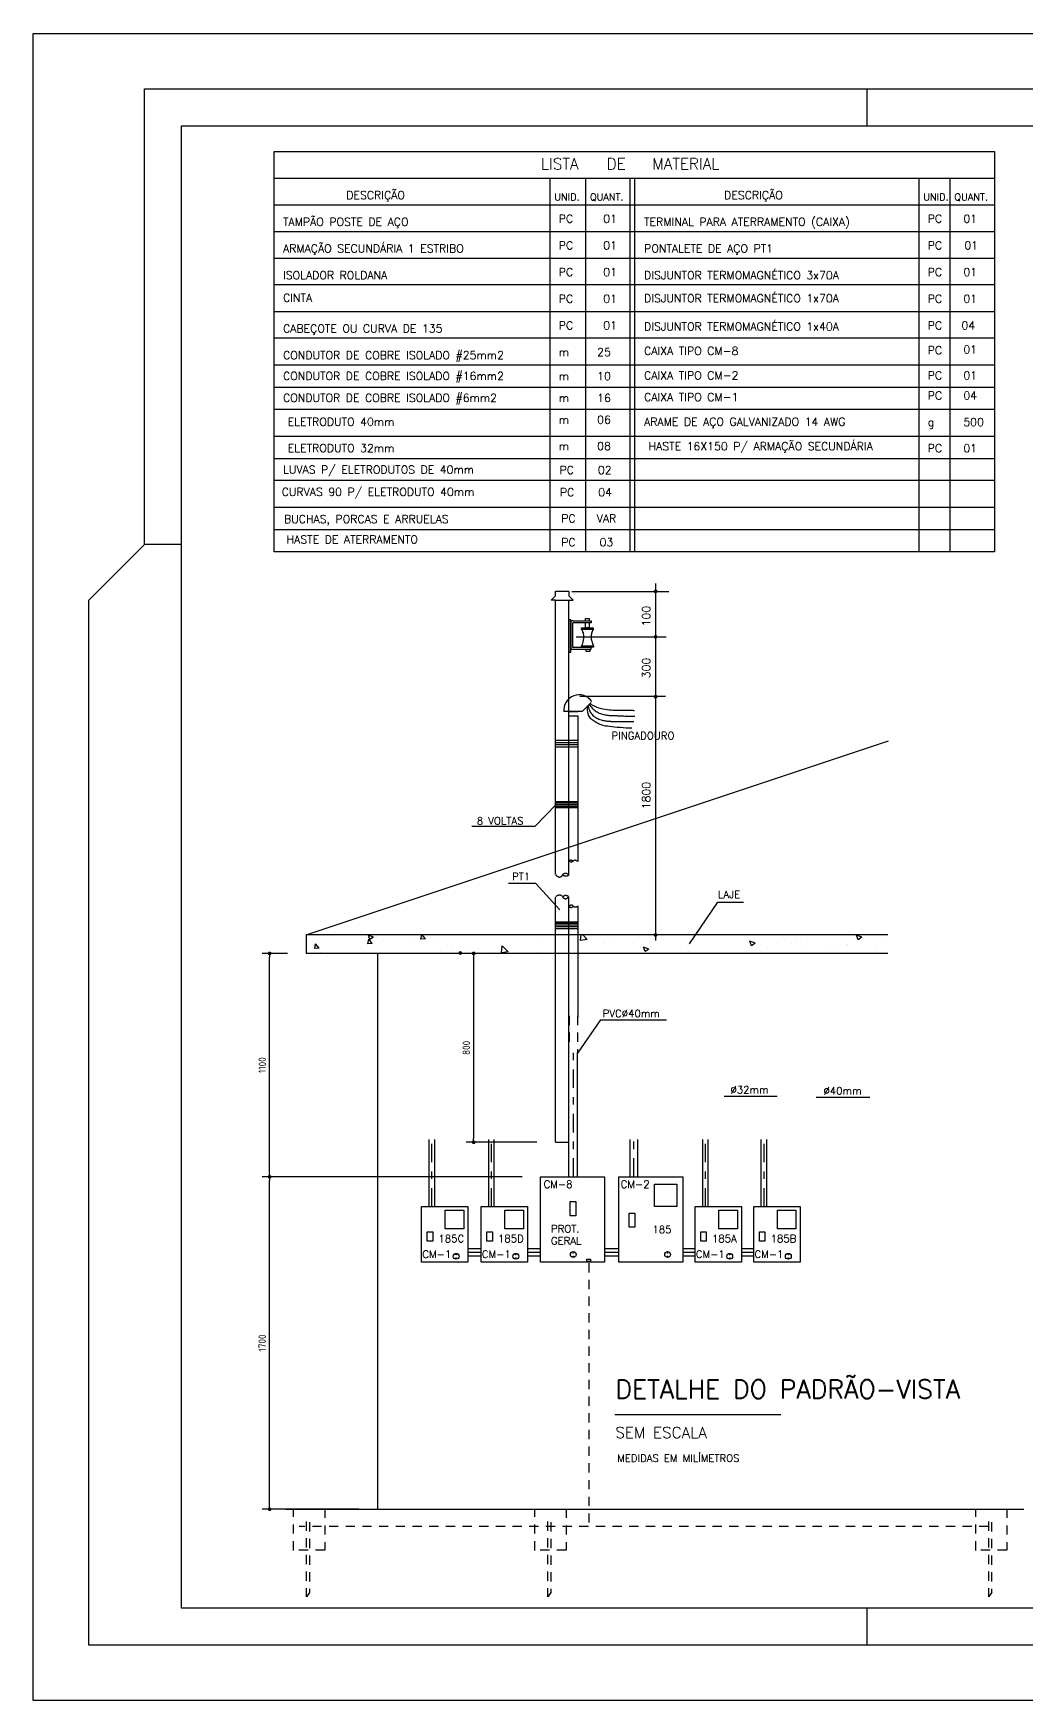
# Model space of a CAD drawing. Extents: x 35 to 221, y -13 to 45.
# Drawn here: x 94.16 to 107.56, y -13.42 to 9.08 of the extents above; entities that cross this region are included whole.
import ezdxf

# ---------------------------------------------------------------- set-up
doc = ezdxf.new("R2010")
doc.units = 0
doc.header["$LTSCALE"] = 0.5
doc.header["$MEASUREMENT"] = 0
doc.linetypes.add('DASHDOT', pattern=[1, 0.5, -0.25, 0, -0.25])
doc.linetypes.add('HIDDEN', pattern=[0.375, 0.25, -0.125])
doc.layers.get('0').update_dxf_attribs({"linetype": 'CONTINUOUS'})
doc.layers.get('DEFPOINTS').update_dxf_attribs({"linetype": 'CONTINUOUS'})
for name, color, linetype in [('FORMATO', 2, 'CONTINUOUS'), ('MEDICAO', 4, 'CONTINUOUS'), ('MEDICAO-ELETRICA', 7, 'CONTINUOUS'), ('TEXT_MEDICAO', 2, 'CONTINUOUS'), ('TITULOS', 6, 'CONTINUOUS')]:
    doc.layers.add(name, color=color, linetype=linetype)
doc.styles.add('ROMANS', font='romans.shx')
doc.styles.get("Standard").update_dxf_attribs({"font": 'ISOCP'})
doc.dimstyles.new('MEDICAO$0', dxfattribs={"dimtxt": 0.1, "dimasz": 0.05, "dimexe": 0.1, "dimexo": 0.25, "dimgap": 0.05, "dimtad": 1, "dimdec": 4, "dimlfac": 100, "dimdsep": 46, "dimtxsty": 'Standard', "dimblk1": 'DOT', "dimblk2": 'DOT', "dimsah": 1, "dimcen": 2.5, "dimclrd": 1, "dimclre": 1, "dimclrt": 2, "dimadec": 0, "dimazin": 0, "dimtfac": 1, "dimtdec": 4, "dimtmove": 0, "dimatfit": 3, "dimldrblk": 'DOT', "dimfxl": 1, "dimtvp": 1, "dimtolj": 1, "dimtzin": 0, "dimarcsym": 0})

# ---------------------------------------------------------------- blocks, each defined once
blk = doc.blocks.new('A2')
at = {"layer": 'FORMATO', "color": 1}
for p, q in [((-30.45, 21.75), (0.75, 21.75)), ((-30.45, -0.75), (-30.45, 21.75)), ((-19.2, 21), (-19.2, 20.5)), ((-28.45, 14.85), (-28.95, 14.85)), ((-19.2, 0.5), (-19.2, 0)), ((0.75, -0.75), (-30.45, -0.75))]:
    blk.add_line(p, q, dxfattribs=at)
at = {"layer": 'FORMATO'}
for p, q in [((-28.95, 21), (0, 21)), ((-28.95, 14.85), (-28.95, 21)), ((-28.95, 14.85), (-29.7, 14.1)), ((-29.7, 0), (-29.7, 14.1)), ((0, 0), (-29.7, 0))]:
    blk.add_line(p, q, dxfattribs=at)
at = {"layer": 'FORMATO', "color": 8}
for p, q in [((-28.45, 20.5), (-0.5, 20.5)), ((-28.45, 0.5), (-28.45, 20.5)), ((-0.5, 0.5), (-28.45, 0.5))]:
    blk.add_line(p, q, dxfattribs=at)
blk = doc.blocks.new('A2_50')
at = {"layer": 'FORMATO'}
blk.add_blockref('A2', (40.031, 7.719), dxfattribs=at)
blk = doc.blocks.new('CM-1-EF')
at = {"layer": 'MEDICAO'}
for points in [[(0, 0), (0, 0.3), (0.25, 0.3), (0.25, 0)], [(0.228, 0.2801), (0.228, 0.1801), (0.128, 0.1801), (0.128, 0.2801)], [(0.0305, 0.1135), (0.0305, 0.1635), (0.0605, 0.1635), (0.0605, 0.1135)]]:
    blk.add_lwpolyline(points, close=True, dxfattribs=at)
for centre, radius in [((0.1868, 0.0319), 0.0158), ((0.1867, 0.0406), 0.00145), ((0.1867, 0.0226), 0.00145)]:
    blk.add_circle(centre, radius, dxfattribs=at)
blk = doc.blocks.new('CM-2-EF')
at = {"layer": 'MEDICAO'}
for points in [[(0, 0), (0, 0.46), (0.345, 0.46), (0.345, 0)], [(0.3133, 0.4201), (0.3133, 0.3001), (0.1933, 0.3001), (0.1933, 0.4201)], [(0.0557, 0.1877), (0.0557, 0.2634), (0.0857, 0.2634), (0.0857, 0.1877)]]:
    blk.add_lwpolyline(points, close=True, dxfattribs=at)
for centre, radius in [((0.2635, 0.0403), 0.0158), ((0.2634, 0.0489), 0.00145), ((0.2634, 0.031), 0.00145)]:
    blk.add_circle(centre, radius, dxfattribs=at)
blk = doc.blocks.new('CM8-EF')
at = {"layer": 'MEDICAO'}
for points in [[(0, -0.46), (0, 0), (0.345, 0), (0.345, -0.46)], [(0.1599, -0.2099), (0.1599, -0.1341), (0.1899, -0.1341), (0.1899, -0.2099)]]:
    blk.add_lwpolyline(points, close=True, dxfattribs=at)
for centre, radius in [((0.1766, -0.4197), 0.0158), ((0.1765, -0.4111), 0.00145), ((0.1765, -0.429), 0.00145)]:
    blk.add_circle(centre, radius, dxfattribs=at)
blk = doc.blocks.new('*X51')
at = {"color": 0}
for p, q in [((3.18, 10.216), (3.18, 10.216)), ((3.321, 10.151), (3.321, 10.151)), ((3.506, 10.302), (3.576, 10.329)), ((3.506, 10.302), (3.556, 10.269)), ((3.556, 10.269), (3.576, 10.329)), ((3.7, 10.201), (3.7, 10.201)), ((3.714, 10.193), (3.714, 10.193)), ((3.821, 10.161), (3.821, 10.161)), ((3.934, 10.137), (3.934, 10.137)), ((4.248, 10.17), (4.248, 10.17)), ((4.331, 10.284), (4.331, 10.284)), ((4.404, 10.262), (4.404, 10.262)), ((4.453, 10.212), (4.453, 10.212)), ((4.582, 10.317), (4.582, 10.317)), ((4.782, 10.148), (4.782, 10.148)), ((4.944, 10.222), (5.014, 10.249)), ((4.944, 10.222), (4.993, 10.188)), ((4.966, 10.282), (4.966, 10.282)), ((4.993, 10.188), (5.014, 10.249)), ((5.958, 10.139), (5.958, 10.139)), ((6.381, 10.142), (6.451, 10.169)), ((6.381, 10.142), (6.43, 10.108)), ((6.43, 10.108), (6.451, 10.169)), ((6.492, 10.159), (6.492, 10.159)), ((6.589, 10.222), (6.589, 10.222)), ((6.84, 10.255), (6.84, 10.255)), ((6.997, 10.223), (6.997, 10.223)), ((7.212, 10.272), (7.27, 10.333)), ((7.212, 10.272), (7.301, 10.258)), ((7.219, 10.305), (7.219, 10.305)), ((7.279, 10.165), (7.279, 10.165)), ((7.301, 10.258), (7.292, 10.333)), ((7.517, 10.298), (7.517, 10.298)), ((7.862, 10.266), (7.862, 10.266)), ((8.279, 10.107), (8.357, 10.188)), ((8.368, 10.093), (8.357, 10.188)), ((8.685, 10.146), (8.685, 10.146)), ((8.848, 10.159), (8.848, 10.159)), ((9.042, 10.174), (9.042, 10.174)), ((9.098, 10.192), (9.098, 10.192)), ((9.268, 10.246), (9.268, 10.246)), ((9.395, 10.279), (9.44, 10.333)), ((9.395, 10.279), (9.455, 10.274)), ((9.455, 10.274), (9.444, 10.333)), ((9.477, 10.242), (9.477, 10.242)), ((9.556, 10.245), (9.556, 10.245)), ((10.061, 10.309), (10.061, 10.309)), ((10.095, 10.304), (10.165, 10.331)), ((10.095, 10.304), (10.145, 10.271)), ((10.108, 10.325), (10.108, 10.325)), ((10.112, 10.216), (10.16, 10.274)), ((10.112, 10.216), (10.172, 10.211)), ((10.145, 10.271), (10.165, 10.331)), ((10.172, 10.211), (10.16, 10.274)), ((10.829, 10.153), (10.878, 10.211)), ((10.829, 10.153), (10.889, 10.148)), ((10.889, 10.148), (10.878, 10.211)), ((3.841, 10.083), (3.844, 10.086)), ((3.844, 10.083), (3.844, 10.086)), ((5.579, 10.089), (5.579, 10.089)), ((5.849, 10.103), (5.849, 10.103)), ((5.979, 10.088), (5.979, 10.088)), ((7.873, 10.083), (7.888, 10.089)), ((7.886, 10.083), (7.888, 10.089)), ((8.279, 10.107), (8.368, 10.093)), ((8.523, 10.099), (8.523, 10.099)), ((10.817, 10.096), (10.817, 10.096))]:
    blk.add_line(p, q, dxfattribs=at)
blk = doc.blocks.new('_DOT')
at = {"color": 0, "linetype": 'ByBlock'}
blk.add_line((-0.5, 0), (-1, 0), dxfattribs=at)
at = {"color": 0, "linetype": 'ByBlock', "const_width": 0.5}
blk.add_lwpolyline([(-0.25, 0, 1), (0.25, 0, 1)], format="xyb", close=True, dxfattribs=at)
blk = doc.blocks.new('*D54')
at = {"layer": 'DEFPOINTS', "color": 0}
for p in [(97.345, -6.347), (101.002, -6.347), (98.8, -10.833)]:
    blk.add_point(p, dxfattribs=at)
at = {"layer": 'MEDICAO', "color": 1, "lineweight": -2}
for p, q in [((100.752, -6.347), (97.245, -6.347)), ((97.345, -10.783), (97.345, -6.397)), ((98.55, -10.833), (97.245, -10.833))]:
    blk.add_line(p, q, dxfattribs=at)
at = {"layer": 'MEDICAO', "color": 1, "lineweight": -2, "xscale": 0.05, "yscale": 0.05, "zscale": 0.05}
for p, rotation in [((97.345, -6.347), 90), ((97.345, -10.833), 270)]:
    blk.add_blockref('_DOT', p, dxfattribs=dict(at, rotation=rotation))
at = {"layer": 'MEDICAO', "color": 2, "insert": (97.245, -8.59), "char_height": 0.1, "attachment_point": 5, "rotation": 90}
blk.add_mtext('\\A1;{1700}', dxfattribs=at)
blk = doc.blocks.new('*D55')
at = {"layer": 'DEFPOINTS', "color": 0}
for p in [(97.345, -3.333), (97.837, -3.333), (101.002, -6.347)]:
    blk.add_point(p, dxfattribs=at)
at = {"layer": 'MEDICAO', "color": 1, "lineweight": -2}
for p, q in [((97.587, -3.333), (97.245, -3.333)), ((97.345, -6.297), (97.345, -3.383))]:
    blk.add_line(p, q, dxfattribs=at)
at = {"layer": 'MEDICAO', "color": 1, "lineweight": -2, "xscale": 0.05, "yscale": 0.05, "zscale": 0.05}
for p, rotation in [((97.345, -3.333), 90), ((97.345, -6.347), 270)]:
    blk.add_blockref('_DOT', p, dxfattribs=dict(at, rotation=rotation))
at = {"layer": 'MEDICAO', "color": 2, "insert": (97.245, -4.84), "char_height": 0.1, "attachment_point": 5, "rotation": 90}
blk.add_mtext('\\A1;{1100}', dxfattribs=at)
blk = doc.blocks.new('*D57')
at = {"layer": 'DEFPOINTS', "color": 0}
for p in [(101.204, -3.333), (100.099, -5.88), (101.204, -5.88)]:
    blk.add_point(p, dxfattribs=at)
at = {"layer": 'MEDICAO', "color": 1, "lineweight": -2}
for p, q in [((100.954, -3.333), (99.999, -3.333)), ((100.099, -3.383), (100.099, -5.83)), ((100.954, -5.88), (99.999, -5.88))]:
    blk.add_line(p, q, dxfattribs=at)
at = {"layer": 'MEDICAO', "color": 1, "lineweight": -2, "xscale": 0.05, "yscale": 0.05, "zscale": 0.05}
for p, rotation in [((100.099, -3.333), 90), ((100.099, -5.88), 270)]:
    blk.add_blockref('_DOT', p, dxfattribs=dict(at, rotation=rotation))
at = {"layer": 'MEDICAO', "color": 2, "insert": (99.999, -4.607), "char_height": 0.1, "attachment_point": 5, "rotation": 90}
blk.add_mtext('\\A1;{800}', dxfattribs=at)

msp = doc.modelspace()

# ---------------------------------------------------------------- linework, layer by layer
at = {"layer": 'MEDICAO', "color": 1}
for p, q in [((102.5542694, 1.6599209), (102.5542694, -3.1570524)), ((101.4232658, 1.5532649), (102.7347494, 1.5532649)), ((101.4834254, 0.9399449), (102.6986534, 0.9399449)), ((101.5315526, 0.1399769), (102.686621, 0.1399769))]:
    msp.add_line(p, q, dxfattribs=at)
at = {"layer": 'MEDICAO', "color": 2}
for p, q in [((101.1436706, 1.4340689), (101.2036706, 1.4940689)), ((101.2036706, 1.4340689), (101.1436706, 1.4340689)), ((101.2036706, 1.4940689), (101.2036706, 1.5540689)), ((101.2036706, 1.5540689), (101.3836706, 1.5540689)), ((101.2036706, 1.4340689), (101.3836706, 1.4340689)), ((101.2036706, -1.4636301), (101.2036706, 1.4340689)), ((101.3836706, 1.5540689), (101.3836706, 1.4940689)), ((101.4436706, 1.4340689), (101.3836706, 1.4940689)), ((101.3836706, 1.4340689), (101.4436706, 1.4340689)), ((101.3840102, -1.4327589), (101.3840102, 1.4340689)), ((101.4382618, 1.1538263), (101.6847868, 1.1538263)), ((101.6847868, 1.1273167), (101.4382618, 1.1273167)), ((101.6847868, 1.1538263), (101.6847868, 1.1273167)), ((101.6847868, 0.7978397), (101.4382618, 0.7978397)), ((101.4382618, 0.77133), (101.6847868, 0.77133)), ((101.6847868, 0.77133), (101.6847868, 0.7978397)), ((101.5636706, -0.0659311), (101.6836706, 0.0540689)), ((101.5636706, -0.0659311), (101.3236706, -0.0659311)), ((101.3836706, -0.0659311), (101.5036706, -0.0659311)), ((101.3836706, -0.1259311), (101.3836706, -0.0659311)), ((101.3836706, -0.1259311), (101.5036706, -0.1259311)), ((101.5036706, -0.1259311), (101.5036706, -2.0923714)), ((101.2041194, -2.2656466), (101.2041194, -1.4407725)), ((101.3834414, -2.279839), (101.3834414, -1.4336757)), ((101.2036706, -5.8803698), (101.2036706, -2.5723714)), ((101.3836706, -5.8803698), (101.3836706, -2.5723714)), ((101.5036706, -2.6923714), (101.5036706, -4.1904557)), ((101.5022584, -6.3470863), (101.5022584, -4.6694603)), ((101.3836706, -6.3470863), (101.3836706, -4.96607)), ((99.498282, -6.7505469), (99.498282, -5.8456266)), ((99.573282, -6.7505469), (99.573282, -5.8456266)), ((100.3027407, -6.7505469), (100.3027407, -5.8456266)), ((100.3777407, -6.7505469), (100.3777407, -5.8456266)), ((102.2131839, -6.3472672), (102.2131839, -5.8456266)), ((102.3131839, -6.3472672), (102.3131839, -5.8456266)), ((103.1901751, -6.7505469), (103.1901751, -5.8456266)), ((103.2651751, -6.7505469), (103.2651751, -5.8456266)), ((103.9816507, -6.7505469), (103.9816507, -5.8456266)), ((104.0566507, -6.7505469), (104.0566507, -5.8456266)), ((101.2036706, -5.8803698), (101.3836706, -5.8803698)), ((100.0210255, -7.3139957), (100.2016228, -7.3139957)), ((100.0210255, -7.4139957), (100.2016228, -7.4139957)), ((100.8333772, -7.3139957), (101.0035592, -7.3139957)), ((100.8333772, -7.4139957), (101.0035592, -7.4139957)), ((101.8657102, -7.3139957), (102.0592919, -7.3139957)), ((101.8657102, -7.4139957), (102.0592919, -7.4139957)), ((102.9214429, -7.3139957), (103.0890572, -7.3139957)), ((102.9214429, -7.4139957), (103.0890572, -7.4139957)), ((103.7129186, -7.3139957), (103.8805328, -7.3139957)), ((103.7129186, -7.4139957), (103.8805328, -7.4139957))]:
    msp.add_line(p, q, dxfattribs=at)
at = {"layer": 'MEDICAO', "color": 3}
for p, q in [((97.8373845, -3.0831466), (105.6976114, -0.463071)), ((101.203499, -0.4556671), (101.504099, -0.4556671)), ((101.203499, -0.4845391), (101.504099, -0.4845391)), ((101.203499, -0.5134111), (101.504099, -0.5134111)), ((101.203499, -0.5443471), (101.5050302, -0.5443471)), ((101.2026026, -1.2807705), (101.5031354, -1.2807705)), ((101.2026026, -1.3002177), (101.5031354, -1.3002177)), ((101.2026026, -1.3439733), (101.5031354, -1.3439733)), ((101.2047962, -1.3245261), (101.5031354, -1.3245261)), ((101.2026026, -1.3634205), (101.5031354, -1.3634205)), ((101.203565, -2.904787), (101.504345, -2.904787)), ((105.6914046, -3.0831466), (97.8373845, -3.0831466)), ((97.8373845, -3.0831466), (97.8373845, -3.3331466)), ((101.203565, -2.9252338), (101.504345, -2.9252338)), ((101.203565, -2.9456818), (101.504345, -2.9456818)), ((101.203565, -2.9702194), (101.504345, -2.9702194)), ((101.203565, -2.994757), (101.504345, -2.994757)), ((105.6914046, -3.3331466), (97.8373845, -3.3331466)), ((97.5635647, -10.8331466), (107.5226345, -10.8331466))]:
    msp.add_line(p, q, dxfattribs=at)
at = {"layer": 'MEDICAO'}
msp.add_line((98.7997788, -3.3331466), (98.7997788, -10.8331466), dxfattribs=at)
at = {"layer": 'MEDICAO', "color": 2, "linetype": 'HIDDEN'}
msp.add_line((101.5019234, -4.1742989), (101.5019234, -4.66607), dxfattribs=at)
at = {"layer": 'MEDICAO', "color": 1, "linetype": 'DASHDOT'}
for p, q in [((101.4448233, -6.3470863), (101.4448233, -4.6694603)), ((99.535782, -6.7505469), (99.535782, -5.8456266)), ((100.3402407, -6.7505469), (100.3402407, -5.8456266)), ((102.2631839, -6.3472672), (102.2631839, -5.8456266)), ((103.2276751, -6.7505469), (103.2276751, -5.8456266)), ((104.0191507, -6.7505469), (104.0191507, -5.8456266)), ((100.0210255, -7.3639957), (100.2016228, -7.3639957)), ((100.8333772, -7.3639957), (101.0035592, -7.3639957)), ((101.8657102, -7.3639957), (102.0592919, -7.3639957)), ((102.9214429, -7.3639957), (103.0890572, -7.3639957)), ((103.7129186, -7.3639957), (103.8805328, -7.3639957))]:
    msp.add_line(p, q, dxfattribs=at)
at = {"layer": 'MEDICAO', "color": 1, "const_width": 0.025}
for points in [[(102.5417694, 1.5532649, 1), (102.5667694, 1.5532649, 1)], [(102.5417694, 0.9399449, 1), (102.5667694, 0.9399449, 1)], [(102.5417694, 0.1318584, 1), (102.5667694, 0.1318584, 1)], [(102.5417694, -3.0834778, 1), (102.5667694, -3.0834778, 1)], [(99.9071832, -3.3267109, 1), (99.9321832, -3.3267109, 1)]]:
    msp.add_lwpolyline(points, format="xyb", close=True, dxfattribs=at)
at = {"layer": 'MEDICAO', "color": 2}
for points in [[(101.3832678, 1.1689746), (101.3832678, 0.7334592), (101.4098166, 0.7334592), (101.4098166, 1.1689746)], [(101.55654, 1.0389329), (101.55654, 1.0608089), (101.7111996, 1.0608089), (101.7111996, 1.0389329)], [(101.55654, 0.7982609), (101.55654, 0.8201489), (101.71449, 0.8201489), (101.71449, 0.7982609)]]:
    msp.add_lwpolyline(points, close=True, dxfattribs=at)
for points in [[(101.4382618, 1.1538263), (101.4098166, 1.1538263)], [(101.4098166, 1.1538263), (101.4098166, 0.77133), (101.4382618, 0.77133)], [(101.4382618, 0.7978397), (101.4382618, 1.1273167)], [(101.60919, 1.1538263), (101.60919, 1.1864901), (101.6585496, 1.1864901), (101.6585496, 1.1538263)], [(101.60919, 1.0608089), (101.60919, 1.1273167)], [(101.6585496, 1.1273167), (101.6585496, 1.0608089), (101.60919, 1.0608089)], [(101.55654, 1.0389329), (101.5642832, 1.0231734), (101.5703585, 1.0085895), (101.5749491, 0.9949889), (101.5782381, 0.9821793), (101.5804088, 0.9699684), (101.5816444, 0.9581637), (101.5821279, 0.946573), (101.5820427, 0.9350039), (101.5815204, 0.9232641), (101.5804872, 0.9111613), (101.5788177, 0.898503), (101.5763866, 0.8850971), (101.5730686, 0.870751), (101.5687384, 0.8552725), (101.5632706, 0.8384693), (101.55654, 0.8201489)], [(101.7111996, 1.0389329), (101.7043979, 1.0254284), (101.6987435, 1.0122659), (101.6941497, 0.9994454), (101.6905297, 0.9869669), (101.6877966, 0.9748304), (101.6858637, 0.9630359), (101.6846442, 0.9515834), (101.6840514, 0.9404729), (101.6840369, 0.9296332), (101.6847069, 0.9187081), (101.686206, 0.9072703), (101.6886788, 0.8948924), (101.6922699, 0.8811471), (101.697124, 0.865607), (101.7033857, 0.8478447), (101.7111996, 0.8274329)], [(101.615772, 0.7409759), (101.615772, 0.77133)], [(101.6651304, 0.77133), (101.6651304, 0.7409759), (101.615772, 0.7409759)], [(101.2062062, -2.2735438), (101.2173212, -2.2834305), (101.2270981, -2.2908298), (101.2356779, -2.2960634), (101.2432014, -2.2994533), (101.2498093, -2.3013214), (101.2556426, -2.3019896), (101.2608421, -2.3017799), (101.2655487, -2.3010142), (101.2698818, -2.2999623), (101.2738761, -2.298686), (101.2775446, -2.2971952), (101.2809007, -2.2954995), (101.2839574, -2.2936087), (101.2867281, -2.2915326), (101.2892259, -2.2892809), (101.291464, -2.2868634), (101.2934637, -2.2842946), (101.2952785, -2.2816088), (101.2969702, -2.278845), (101.2986002, -2.2760422), (101.3002302, -2.2732393), (101.3019218, -2.2704755), (101.3037367, -2.2677897), (101.3057364, -2.265221), (101.3079686, -2.2628034), (101.3104253, -2.2605517), (101.3130845, -2.2584756), (101.3159241, -2.2565848), (101.3189222, -2.2548891), (101.3220567, -2.2533983), (101.3253056, -2.252122), (101.328647, -2.2510702), (101.3320566, -2.2502524), (101.3355014, -2.2496785), (101.3389462, -2.2493582), (101.3423558, -2.2493013), (101.345695, -2.2495175), (101.3489285, -2.2500167), (101.3520213, -2.2508084), (101.354938, -2.2519026), (101.3576515, -2.2532959), (101.3601669, -2.254933), (101.3624975, -2.2567458), (101.3646564, -2.2586658), (101.3666569, -2.2606248), (101.3685122, -2.2625546), (101.3702354, -2.2643868), (101.3718398, -2.2660532), (101.3733312, -2.2675049), (101.3746861, -2.2687713), (101.3758738, -2.2699011), (101.3768634, -2.2709431), (101.3776242, -2.2719462), (101.3781252, -2.2729589), (101.3783357, -2.2740303), (101.378225, -2.275209), (101.3777694, -2.2765291), (101.3769749, -2.2779664), (101.3758547, -2.2794817), (101.374422, -2.281036), (101.37269, -2.2825903), (101.370672, -2.2841057), (101.368381, -2.2855429), (101.3658304, -2.2868632), (101.3630325, -2.288033), (101.359997, -2.2890418), (101.3567326, -2.2898848), (101.3532482, -2.2905571), (101.3495525, -2.2910538), (101.3456543, -2.29137), (101.3415625, -2.2915009), (101.3372859, -2.2914416), (101.3328397, -2.2911676), (101.328266, -2.2905766), (101.323613, -2.2895467), (101.3189292, -2.2879557), (101.3142629, -2.2856819), (101.3096627, -2.2826033), (101.3051768, -2.2785979), (101.3008538, -2.2735438)], [(101.5022018, -2.0912674), (101.4950347, -2.0865695), (101.4888565, -2.0829009), (101.4835454, -2.0801419), (101.4789795, -2.0781728), (101.475037, -2.076874), (101.4715958, -2.0761257), (101.4685343, -2.0758082), (101.4657304, -2.075802), (101.4630813, -2.0760066), (101.4605603, -2.0763992), (101.4581597, -2.0769766), (101.4558718, -2.0777351), (101.4536888, -2.0786715), (101.451603, -2.0797823), (101.4496067, -2.0810641), (101.4476922, -2.0825134), (101.4458453, -2.0841194), (101.4440262, -2.0858417), (101.4421885, -2.0876324), (101.4402861, -2.0894436), (101.4382725, -2.0912275), (101.4361016, -2.0929361), (101.433727, -2.0945216), (101.4311024, -2.0959362), (101.428199, -2.0971364), (101.425058, -2.0980973), (101.421738, -2.0987983), (101.4182976, -2.0992189), (101.4147955, -2.0993386), (101.4112904, -2.0991368), (101.4078408, -2.0985931), (101.4045054, -2.097687), (101.4013418, -2.0964126), (101.3984035, -2.0948237), (101.3957429, -2.0929885), (101.3934126, -2.0909755), (101.3914649, -2.0888531), (101.3899523, -2.0866897), (101.3889273, -2.0845535), (101.3884424, -2.0825132), (101.3885339, -2.0806255), (101.3891748, -2.078902), (101.3903217, -2.0773425), (101.3919315, -2.0759473), (101.393961, -2.0747161), (101.3963669, -2.0736491), (101.3991062, -2.0727463), (101.4021355, -2.0720076), (101.405426, -2.0714501), (101.4090067, -2.0711594), (101.4129207, -2.0712381), (101.4172112, -2.0717887), (101.4219214, -2.0729138), (101.4270945, -2.0747161), (101.4327739, -2.0772982), (101.4390026, -2.0807626)], [(101.2062062, -2.5700098), (101.2173212, -2.560123), (101.2270981, -2.5527238), (101.2356779, -2.5474902), (101.2432014, -2.5441003), (101.2498093, -2.5422322), (101.2556426, -2.541564), (101.2608421, -2.5417738), (101.2655487, -2.5425396), (101.2698818, -2.5435915), (101.2738761, -2.5448679), (101.2775446, -2.5463588), (101.2809007, -2.5480546), (101.2839574, -2.5499455), (101.2867281, -2.5520217), (101.2892259, -2.5542734), (101.291464, -2.556691), (101.2934637, -2.5592597), (101.2952785, -2.5619454), (101.2969702, -2.5647092), (101.2986002, -2.567512), (101.3002302, -2.5703147), (101.3019218, -2.5730785), (101.3037367, -2.5757642), (101.3057364, -2.578333), (101.3079686, -2.5807505), (101.3104253, -2.5830023), (101.3130845, -2.5850785), (101.3159241, -2.5869693), (101.3189222, -2.5886651), (101.3220567, -2.5901561), (101.3253056, -2.5914324), (101.328647, -2.5924844), (101.3320566, -2.5933022), (101.3355014, -2.5938761), (101.3389462, -2.5941965), (101.3423558, -2.5942534), (101.345695, -2.5940371), (101.3489285, -2.593538), (101.3520213, -2.5927462), (101.354938, -2.591652), (101.3576515, -2.5902586), (101.3601669, -2.5886213), (101.3624975, -2.5868085), (101.3646564, -2.5848883), (101.3666569, -2.5829292), (101.3685122, -2.5809993), (101.3702354, -2.579167), (101.3718398, -2.5775006), (101.3733312, -2.5760488), (101.3746861, -2.5747823), (101.3758738, -2.5736525), (101.3768634, -2.5726104), (101.3776242, -2.5716074), (101.3781252, -2.5705947), (101.3783357, -2.5695234), (101.378225, -2.5683448), (101.3777694, -2.5670247), (101.3769749, -2.5655876), (101.3758547, -2.5640724), (101.374422, -2.5625181), (101.37269, -2.5609639), (101.370672, -2.5594487), (101.368381, -2.5580115), (101.3658304, -2.5566914), (101.3630325, -2.5555216), (101.359997, -2.5545128), (101.3567326, -2.5536698), (101.3532482, -2.5529976), (101.3495525, -2.5525009), (101.3456543, -2.5521847), (101.3415625, -2.5520538), (101.3372859, -2.5521132), (101.3328397, -2.5523871), (101.328266, -2.5529781), (101.323613, -2.554008), (101.3189292, -2.5555988), (101.3142629, -2.5578725), (101.3096627, -2.5609509), (101.3051768, -2.564956), (101.3008538, -2.5700098)], [(101.5029038, -2.6946622), (101.4968619, -2.6992684), (101.4914647, -2.7028584), (101.4866304, -2.705543), (101.4822772, -2.7074328), (101.4783234, -2.7086385), (101.4746874, -2.7092707), (101.4712874, -2.7094401), (101.4680418, -2.7092574), (101.4648869, -2.7088175), (101.4618318, -2.708153), (101.4589038, -2.7072805), (101.4561302, -2.7062169), (101.4535381, -2.7049789), (101.4511548, -2.7035833), (101.4490076, -2.7020468), (101.4471238, -2.7003862), (101.4455153, -2.6986222), (101.4441338, -2.6967911), (101.4429158, -2.6949332), (101.4417976, -2.6930887), (101.4407158, -2.6912978), (101.4396067, -2.6896009), (101.4384068, -2.6880381), (101.4370526, -2.6866498), (101.4354961, -2.685466), (101.4337519, -2.6844767), (101.4318504, -2.6836619), (101.4298217, -2.6830013), (101.4276962, -2.6824749), (101.4255042, -2.6820624), (101.4232758, -2.6817439), (101.4210414, -2.6814992), (101.4188266, -2.6813159), (101.4166391, -2.6812131), (101.4144819, -2.6812176), (101.412358, -2.6813562), (101.4102704, -2.6816558), (101.4082222, -2.6821431), (101.4062163, -2.6828451), (101.4042558, -2.6837886), (101.4023447, -2.6849857), (101.4004911, -2.6863908), (101.3987041, -2.6879435), (101.3969927, -2.6895833), (101.3953661, -2.69125), (101.3938333, -2.6928831), (101.3924035, -2.6944224), (101.3910856, -2.6958074), (101.3898933, -2.6969945), (101.3888584, -2.6980073), (101.3880171, -2.6988859), (101.3874059, -2.6996707), (101.387061, -2.7004018), (101.3870187, -2.7011195), (101.3873153, -2.701864), (101.3879872, -2.7026756), (101.3890549, -2.7035822), (101.3904767, -2.7045625), (101.3921951, -2.7055831), (101.3941525, -2.7066104), (101.3962915, -2.7076109), (101.3985546, -2.708551), (101.4008842, -2.7093972), (101.403223, -2.710116), (101.4055251, -2.7106794), (101.4077925, -2.7110818), (101.4100387, -2.7113232), (101.4122773, -2.7114037), (101.414522, -2.7113232), (101.4167864, -2.7110817), (101.4190841, -2.7106792), (101.4214287, -2.7101158), (101.4238348, -2.7093813), (101.4263211, -2.7084254), (101.4289073, -2.7071879), (101.4316131, -2.7056083), (101.434458, -2.7036262), (101.4374618, -2.7011815), (101.4406441, -2.6982136), (101.4440246, -2.6946622)]]:
    msp.add_lwpolyline(points, dxfattribs=at)
at = {"layer": 'MEDICAO', "color": 4}
for points in [[(101.6444402, 0.0059969), (101.6497717, -0.0138073), (101.6551207, -0.0316066), (101.660673, -0.0476341), (101.6666145, -0.0621229), (101.6731308, -0.0753064), (101.6804079, -0.0874176), (101.6886315, -0.0986897), (101.6979874, -0.1093561), (101.7085995, -0.1196005), (101.7203439, -0.1294101), (101.7330348, -0.1387226), (101.7464865, -0.1474759), (101.7605131, -0.1556078), (101.7749288, -0.1630561), (101.7895478, -0.1697586), (101.8041844, -0.1756531), (101.8186754, -0.1807007), (101.8329491, -0.1849558), (101.8469564, -0.1884961), (101.8606481, -0.1913993), (101.8739753, -0.1937431), (101.8868888, -0.1956052), (101.8993396, -0.1970633), (101.9112785, -0.1981951), (101.9227132, -0.1990704), (101.933878, -0.1997283), (101.9450639, -0.2001996), (101.9565617, -0.2005156), (101.9686625, -0.2007072), (101.9816573, -0.2008056), (101.9958369, -0.2008419), (102.0114924, -0.2008471), (102.0289872, -0.2008471), (102.0489745, -0.2008471), (102.07218, -0.2008471), (102.0993292, -0.2008471), (102.131148, -0.2008471), (102.1683619, -0.2008471), (102.2116966, -0.2008471), (102.2618777, -0.2008471)], [(101.655209, 0.0298649), (101.6697047, 0.0102456), (101.6836746, -0.0070041), (101.6972659, -0.0221248), (101.7106259, -0.0353574), (101.7239018, -0.0469429), (101.7372407, -0.0571219), (101.75079, -0.0661354), (101.7646969, -0.0742241), (101.7790676, -0.08159), (101.7938449, -0.0882799), (101.8089307, -0.0943015), (101.8242269, -0.0996627), (101.8396352, -0.1043712), (101.8550575, -0.1084349), (101.8703958, -0.1118616), (101.8855517, -0.1146591), (101.9004494, -0.1168494), (101.9151017, -0.1185116), (101.9295437, -0.1197388), (101.9438104, -0.1206243), (101.9579369, -0.1212613), (101.9719582, -0.1217429), (101.9859095, -0.1221624), (101.9998256, -0.1226131), (102.0137383, -0.1231673), (102.0276649, -0.1238148), (102.0416197, -0.1245244), (102.0556164, -0.1252651), (102.0696693, -0.1260058), (102.0837923, -0.1267154), (102.0979994, -0.1273628), (102.1123046, -0.1279171), (102.1268016, -0.1283548), (102.1419014, -0.1286837), (102.1580951, -0.1289193), (102.1758732, -0.1290773), (102.1957267, -0.1291731), (102.2181463, -0.1292223), (102.2436228, -0.1292405), (102.272647, -0.1292431)], [(101.6731586, 0.0378209), (101.7036362, 0.018739), (101.7332305, 0.0030134), (101.7620676, -0.0097286), (101.7902738, -0.0198601), (101.8179752, -0.0277539), (101.8452981, -0.0337831), (101.8723685, -0.0383205), (101.8993127, -0.0417391), (101.9262149, -0.0443652), (101.9529908, -0.0463386), (101.9795143, -0.0477527), (102.0056592, -0.0487006), (102.0312993, -0.0492755), (102.0563084, -0.0495708), (102.0805602, -0.0496795), (102.1039286, -0.0496951), (102.1262805, -0.0496977), (102.1474544, -0.0497158), (102.1672822, -0.049765), (102.1855955, -0.0498608), (102.2022262, -0.0500188), (102.2170058, -0.0502545), (102.2297663, -0.0505834), (102.2403392, -0.0510211), (102.2486353, -0.0515714), (102.2548806, -0.0521917), (102.25938, -0.0528275), (102.2624387, -0.0534244), (102.2643615, -0.0539282), (102.2654535, -0.0542843), (102.2660197, -0.0544384), (102.266365, -0.0543361), (102.2667313, -0.0539463), (102.2671082, -0.0533312), (102.2674219, -0.0525763), (102.267599, -0.0517669), (102.2675657, -0.0509887), (102.2672484, -0.050327), (102.2665736, -0.0498673), (102.2654675, -0.0496951)], [(101.630081, -0.0019591), (101.6311461, -0.0399675), (101.6342269, -0.071101), (101.6391518, -0.0963148), (101.6457488, -0.1165647), (101.6538462, -0.132806), (101.6632722, -0.1459944), (101.6738551, -0.1570852), (101.6854231, -0.1670341), (101.697802, -0.1766256), (101.7108085, -0.1859606), (101.7242566, -0.1949694), (101.7379607, -0.2035819), (101.7517349, -0.2117283), (101.7653934, -0.2193386), (101.7787504, -0.2263428), (101.7916202, -0.2326711), (101.8039658, -0.2382846), (101.8163465, -0.2432687), (101.8294703, -0.2477401), (101.8440455, -0.2518152), (101.8607802, -0.2556106), (101.8803824, -0.2592429), (101.9035604, -0.2628285), (101.9310222, -0.2664841), (101.9631699, -0.2702795), (101.9991807, -0.2740982), (102.037926, -0.2777771), (102.0782768, -0.2811529), (102.1191044, -0.2840626), (102.15928, -0.286343), (102.1976747, -0.2878309), (102.2331597, -0.2883631)]]:
    msp.add_lwpolyline(points, dxfattribs=at)
at = {"layer": 'MEDICAO', "color": 2, "linetype": 'HIDDEN'}
msp.add_lwpolyline([(101.3882149, -4.1742989), (101.3882149, -4.5504557)], dxfattribs=at)
at = {"layer": 'MEDICAO', "color": 2}
msp.add_arc((101.5223882, -0.0496951), 0.2071309, 34.1547, 186.6533, dxfattribs=at)
at = {"layer": 'MEDICAO-ELETRICA', "color": 2, "linetype": 'HIDDEN'}
for p, q in [((101.6516182, -7.5135683), (101.6516182, -11.065307)), ((97.6692749, -11.3877242), (97.6692749, -10.8380942)), ((97.8403097, -10.999193), (97.8403097, -12.013163)), ((97.8830681, -11.0086694), (97.8830681, -11.9563058)), ((98.0885561, -10.8259742), (98.0885561, -11.3844182)), ((100.9263646, -11.3877242), (100.9263646, -10.8380942)), ((101.0973994, -10.999193), (101.0973994, -12.013163)), ((101.1401578, -11.0086694), (101.1401578, -11.9563058)), ((101.3456458, -10.8259742), (101.3456458, -11.3844182)), ((106.8763783, -11.3877242), (106.8763783, -10.8380942)), ((107.0474131, -10.999193), (107.0474131, -12.013163)), ((107.0901715, -11.0086694), (107.0901715, -11.9563058)), ((107.2956595, -10.8259742), (107.2956595, -11.3844182)), ((107.0474131, -11.065307), (97.7430078, -11.065307)), ((98.0885561, -11.3844182), (97.6745957, -11.3844182)), ((101.3456458, -11.3844182), (100.9316854, -11.3844182)), ((107.2956595, -11.3844182), (106.8816991, -11.3844182)), ((97.8839633, -11.9574074), (97.8425969, -12.017351)), ((101.141053, -11.9574074), (101.0996866, -12.017351)), ((107.0910667, -11.9574074), (107.0497003, -12.017351))]:
    msp.add_line(p, q, dxfattribs=at)
at = {"layer": 'MEDICAO-ELETRICA', "color": 2}
msp.add_lwpolyline([(101.6245714, -7.4900435), (101.6245714, -7.4567111), (101.6772118, -7.4567111), (101.6772118, -7.4900435)], close=True, dxfattribs=at)
at = {"layer": 'TEXT_MEDICAO', "color": 4}
for p, q in [((97.4078523, 2.0885061), (97.4078523, 7.4885061)), ((97.4078523, 7.4885061), (107.1278523, 7.4885061)), ((107.1278523, 7.4885061), (107.1278523, 2.0885061)), ((97.4078523, 7.1285061), (107.1278523, 7.1285061)), ((102.2078523, 7.1285061), (102.2078523, 2.0885061)), ((102.2678523, 7.1285061), (102.2678523, 2.0885061)), ((107.1278523, 2.0885061), (97.4078523, 2.0885061))]:
    msp.add_line(p, q, dxfattribs=at)
at = {"layer": 'TEXT_MEDICAO'}
for p, q in [((101.1278523, 7.1285061), (101.1278523, 2.0885061)), ((101.6078523, 7.1285061), (101.6078523, 2.0885061)), ((106.1078523, 7.1285061), (106.1078523, 2.0885061)), ((106.5278523, 7.1285061), (106.5278523, 2.0885061)), ((97.4078523, 6.7685061), (107.1278523, 6.7685061)), ((97.4078523, 6.4085061), (107.1278523, 6.4085061)), ((97.4078523, 6.0485061), (107.1278523, 6.0485061)), ((107.1278523, 5.6885061), (97.4078523, 5.6885061)), ((97.4078523, 5.3285061), (107.1278523, 5.3285061)), ((107.1278523, 4.9685061), (97.4078523, 4.9685061)), ((97.4078523, 4.6085061), (107.1278523, 4.6085061)), ((97.4078523, 4.3085061), (107.1278523, 4.3085061)), ((107.1278523, 4.0085061), (97.4078523, 4.0085061)), ((97.4078523, 3.6485061), (107.1278523, 3.6485061)), ((97.4078523, 3.3485061), (107.1278523, 3.3485061)), ((107.1278523, 3.0485061), (97.4078523, 3.0485061)), ((97.4078523, 2.6885061), (107.1278523, 2.6885061)), ((97.4078523, 2.3885061), (107.1278523, 2.3885061)), ((101.2137084, -1.3216772), (100.9243863, -1.6190689)), ((100.9243863, -1.6190689), (100.0734389, -1.6190689)), ((100.9402057, -2.3900451), (100.5714618, -2.3900451)), ((101.2628566, -2.7429027), (100.9402057, -2.3900451)), ((103.0103544, -3.2038062), (103.3969228, -2.6413527)), ((103.3969228, -2.6413527), (103.7393121, -2.6413527)), ((101.5046674, -4.677601), (101.8173907, -4.2265569)), ((101.8173907, -4.2265569), (102.7032202, -4.2265569)), ((103.4795923, -5.2581049), (104.1943881, -5.2581049)), ((104.7219743, -5.2721488), (105.4452797, -5.2721488))]:
    msp.add_line(p, q, dxfattribs=at)
at = {"layer": 'TITULOS', "color": 8}
msp.add_line((102.0024196, -9.5533208), (104.2445535, -9.5533208), dxfattribs=at)

# ---------------------------------------------------------------- block references
at = {"layer": 'FORMATO'}
msp.add_blockref('A2_50', (84.5747216, -20.3852979), dxfattribs=at)
at = {"layer": 'MEDICAO', "color": 1, "xscale": -1}
msp.add_blockref('*X51', (108.8428076, -13.4161968), dxfattribs=at)
at = {"layer": 'MEDICAO', "xscale": 2.5, "yscale": 2.5, "zscale": 2.5}
for name, p in [('CM8-EF', (101.0024206, -6.3470863)), ('CM-2-EF', (102.0581533, -7.4970863)), ('CM-1-EF', (99.3960255, -7.4993048)), ('CM-1-EF', (100.2004842, -7.4993048)), ('CM-1-EF', (103.0879186, -7.4993048)), ('CM-1-EF', (103.8793942, -7.4993048))]:
    msp.add_blockref(name, p, dxfattribs=at)

# ---------------------------------------------------------------- texts
at = {"layer": 'MEDICAO', "color": 2, "style": 'ROMANS'}
for s, p in [('100', (102.4820774, 1.0803277)), ('300', (102.4820774, 0.3799649)), ('1800', (102.4820774, -1.3876282))]:
    msp.add_text(s, height=0.108, rotation=90, dxfattribs=at).set_placement(p)
at = {"layer": 'TEXT_MEDICAO', "color": 3, "style": 'ROMANS'}
for s, height, p in [('LISTA   DE   MATERIAL', 0.15, (101.0078523, 7.2485061)), ('DESCRIÇÃO', 0.108, (98.3798312, 6.8460217)), ('DESCRIÇÃO', 0.108, (103.4798312, 6.8460217)), ('UNID.', 0.096, (101.1878523, 6.8285061)), ('QUANT.', 0.096, (101.6678523, 6.8285061)), ('UNID.', 0.096, (106.1678523, 6.8285061)), ('QUANT.', 0.096, (106.5878523, 6.8285061)), ('PINGADOURO', 0.1, (101.9601194, -0.4438819)), ('8 VOLTAS', 0.1, (100.1415146, -1.5935782)), ('PT1', 0.1, (100.6175547, -2.3440202)), ('LAJE', 0.1, (103.3969228, -2.5862102)), ('PVC%%C40mm', 0.1, (101.8405553, -4.1918612)), ('%%C32mm', 0.1, (103.5656326, -5.221757)), ('%%C40mm', 0.1, (104.8211241, -5.236745)), ('185C', 0.1, (99.6237157, -7.2315016)), ('185D', 0.1, (100.4281744, -7.2315016)), ('GERAL', 0.1, (101.1425029, -7.2605955)), ('PROT.', 0.1, (101.1425029, -7.0986907)), ('185', 0.1, (102.5124879, -7.1075448)), ('185A', 0.1, (103.3156088, -7.2315016)), ('185B', 0.1, (104.1070844, -7.2315016))]:
    msp.add_text(s, height=height, dxfattribs=at).set_placement(p)
at = {"layer": 'TEXT_MEDICAO', "style": 'ROMANS'}
for s, height, p in [('TAMPÃO POSTE DE AÇO', 0.108, (97.5260245, 6.4860217)), ('PC', 0.108, (101.2478523, 6.5285061)), ('01', 0.108, (101.8478523, 6.5285061)), ('TERMINAL PARA ATERRAMENTO (CAIXA)', 0.108, (102.3998312, 6.4860217)), ('PC', 0.108, (106.2278523, 6.5285061)), ('01', 0.108, (106.7078523, 6.5285061)), ('ARMAÇÃO SECUNDÁRIA 1 ESTRIBO', 0.108, (97.5260245, 6.1260217)), ('PC', 0.108, (101.2478523, 6.1685061)), ('01', 0.108, (101.8478523, 6.1685061)), ('PONTALETE DE AÇO PT1', 0.108, (102.3998312, 6.1260217)), ('PC', 0.108, (106.2278523, 6.1685061)), ('01', 0.108, (106.7216589, 6.1685061)), ('ISOLADOR ROLDANA', 0.108, (97.5260245, 5.7660217)), ('PC', 0.108, (101.2478523, 5.8085061)), ('01', 0.108, (101.8478523, 5.8085061)), ('DISJUNTOR TERMOMAGNÉTICO 3x70A', 0.108, (102.3998312, 5.7660217)), ('PC', 0.108, (106.2278523, 5.8085061)), ('01', 0.108, (106.7078523, 5.8085061)), ('CINTA', 0.108, (97.5260245, 5.4611686)), ('PC', 0.108, (101.2478523, 5.4485061)), ('01', 0.108, (101.8478523, 5.4485061)), ('DISJUNTOR TERMOMAGNÉTICO 1x70A', 0.108, (102.3998312, 5.454468)), ('PC', 0.108, (106.2278523, 5.4485061)), ('01', 0.108, (106.7078523, 5.4485061)), ('PC', 0.108, (101.2478523, 5.0885061)), ('01', 0.108, (101.8478523, 5.0885061)), ('DISJUNTOR TERMOMAGNÉTICO 1x40A', 0.108, (102.3998312, 5.0736804)), ('PC', 0.108, (106.2278523, 5.0885061)), ('04', 0.108, (106.6825206, 5.0885061)), ('CABEÇOTE OU CURVA DE 135', 0.108, (97.5260245, 5.0460217)), ('CONDUTOR DE COBRE ISOLADO #25mm2', 0.108, (97.5260245, 4.6860217)), ('m', 0.108, (101.2478523, 4.7285061)), ('25', 0.108, (101.7656722, 4.7285061)), ('CAIXA TIPO CM-8', 0.108, (102.3998312, 4.7448183)), ('PC', 0.108, (106.2278523, 4.7538891)), ('01', 0.108, (106.7078523, 4.7631232)), ('CONDUTOR DE COBRE ISOLADO #16mm2', 0.108, (97.5260245, 4.4059706)), ('10', 0.108, (101.7656722, 4.4042365)), ('CAIXA TIPO CM-2', 0.108, (102.3998312, 4.414068)), ('PC', 0.108, (106.2278523, 4.413574)), ('01', 0.108, (106.7078523, 4.413574)), ('m', 0.108, (101.2478523, 4.4042365)), ('CONDUTOR DE COBRE ISOLADO #6mm2', 0.108, (97.5260245, 4.1111799)), ('m', 0.108, (101.2478523, 4.1094459)), ('16', 0.108, (101.7656722, 4.1094459)), ('CAIXA TIPO CM-1', 0.108, (102.3998312, 4.1217112)), ('PC', 0.108, (106.2278523, 4.1423355)), ('04', 0.108, (106.7078523, 4.1423355)), ('ELETRODUTO 40mm', 0.108, (97.5898456, 3.7871617)), ('m', 0.108, (101.2478523, 3.8146552)), ('06', 0.108, (101.7656722, 3.8146552)), ('ARAME DE AÇO GALVANIZADO 14 AWG', 0.108, (102.3998312, 3.7884827)), ('g', 0.108, (106.2278523, 3.7835773)), ('500', 0.108, (106.7078523, 3.7835773)), ('HASTE 16X150 P/ ARMAÇÃO SECUNDÁRIA', 0.108, (102.4598312, 3.4575514)), ('ELETRODUTO 32mm', 0.108, (97.5898456, 3.4334129)), ('m', 0.108, (101.2478523, 3.4609065)), ('08', 0.108, (101.7656722, 3.4609065)), ('PC', 0.108, (106.2278523, 3.4315682)), ('01', 0.108, (106.7078523, 3.4315682)), ('LUVAS P/ ELETRODUTOS DE 40mm', 0.108, (97.5260245, 3.1418246)), ('PC', 0.108, (101.2582907, 3.1366368)), ('02', 0.108, (101.7761106, 3.1366368)), ('CURVAS 90 P/ ELETRODUTO 40mm', 0.108, (97.5077419, 2.8418246)), ('PC', 0.108, (101.2632034, 2.8366368)), ('04', 0.108, (101.7810233, 2.8366368)), ('BUCHAS, PORCAS E ARRUELAS', 0.108, (97.5398312, 2.4752558)), ('PC', 0.108, (101.2811816, 2.4831232)), ('VAR', 0.108, (101.7611816, 2.4831232)), ('HASTE DE ATERRAMENTO', 0.108, (97.5744993, 2.2006387)), ('PC', 0.108, (101.2811816, 2.162129)), ('03', 0.108, (101.7990016, 2.162129)), ('CM-8', 0.1, (101.0436372, -6.4980631)), ('CM-2', 0.1, (102.0839249, -6.4980631)), ('CM-1', 0.1, (99.4063523, -7.4409837)), ('CM-1', 0.1, (100.210811, -7.4409837)), ('CM-1', 0.1, (103.0982453, -7.4409837)), ('CM-1', 0.1, (103.889721, -7.4409837)), ('MEDIDAS EM MILÍMETROS', 0.1, (102.036998, -10.195034))]:
    msp.add_text(s, height=height, dxfattribs=at).set_placement(p)
at = {"layer": 'TITULOS', "color": 6, "style": 'ROMANS'}
msp.add_text('DETALHE DO PADRÃO-VISTA', height=0.25, dxfattribs=at).set_placement((102.0118403, -9.3367936))
at = {"layer": 'TITULOS', "color": 4, "style": 'ROMANS'}
msp.add_text('SEM ESCALA', height=0.15, dxfattribs=at).set_placement((102.0118403, -9.8734045))

# ---------------------------------------------------------------- dimensions: what is measured, and where the dimension line sits
at = {"layer": 'MEDICAO'}
dim = msp.add_linear_dim(base=(97.3454674, -3.3331466), p1=(101.0024206, -6.3470863), p2=(97.8373845, -3.3331466), angle=90, text='{1100}', dimstyle='MEDICAO$0', override={"dimse1": 1, "dimtmove": 1}, dxfattribs=at)
dim.commit()
dim.dimension.update_dxf_attribs({"geometry": '*D55', "text_midpoint": (97.2454674, -4.8401165)})
for base, p1, p2, text, picture, middle in [((100.0991247, -5.8803698), (101.2036706, -3.3331466), (101.2036706, -5.8803698), '{800}', '*D57', (99.9991247, -4.6067582)), ((97.3454674, -6.3470863), (98.7997788, -10.8331466), (101.0024206, -6.3470863), '{1700}', '*D54', (97.2454674, -8.5901165))]:
    dim = msp.add_linear_dim(base=base, p1=p1, p2=p2, angle=90, text=text, dimstyle='MEDICAO$0', dxfattribs=at)
    dim.commit()
    dim.dimension.update_dxf_attribs({"geometry": picture, "text_midpoint": middle})

doc.saveas('drawing.dxf')
